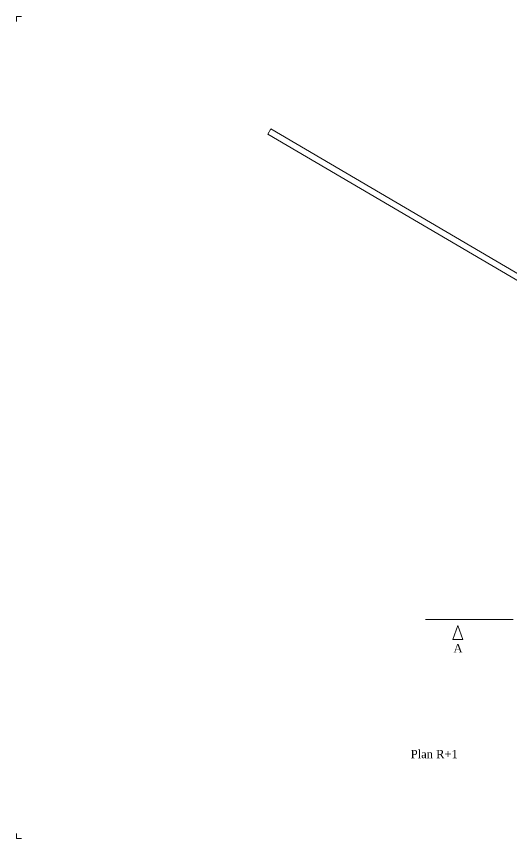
# Model space of a CAD drawing. Header units: millimetres. Extents: x -17502 to -16646, y 1856 to 2034.
# Drawn here: x -17495.8 to -17477.91, y 2004.43 to 2034.13 of the extents above; entities that cross this region are included whole.
import ezdxf

# ---------------------------------------------------------------- set-up
doc = ezdxf.new("R2010")
doc.units = ezdxf.units.MM
doc.linetypes.add('AXES', pattern=[50.8, 31.75, -6.35, 6.35, -6.35])
doc.layers.get('0').update_dxf_attribs({"lineweight": 9})
doc.layers.get('Defpoints').update_dxf_attribs({"lineweight": 9})
doc.styles.get("Standard").update_dxf_attribs({"font": 'times.ttf'})

msp = doc.modelspace()

# ---------------------------------------------------------------- linework, layer by layer
at = {"lineweight": 9}
msp.add_lwpolyline([(-17477.227, 2024.563), (-17486.605, 2030.066), (-17486.714, 2029.88), (-17477.227, 2024.313), (-17472.257, 2024.313), (-17472.007, 2024.313), (-17472.007, 2028.813)], dxfattribs=at)
at = {"color": 1, "linetype": 'AXES', "lineweight": 9, "ltscale": 0.1}
msp.add_lwpolyline([(-17481.026, 2012.34), (-17473.147, 2012.34), (-17473.147, 2013.417), (-17461.801, 2013.417)], dxfattribs=at)
at = {"lineweight": 9}
msp.add_lwpolyline([(-17480.037, 2011.623), (-17479.856, 2012.126), (-17479.675, 2011.623)], close=True, dxfattribs=at)
at = {"layer": 'Defpoints', "lineweight": 9}
for points in [[(-17495.8, 2033.942), (-17495.8, 2034.128), (-17495.614, 2034.128)], [(-17495.614, 2004.428), (-17495.8, 2004.428), (-17495.8, 2004.615)]]:
    msp.add_lwpolyline(points, dxfattribs=at)
for p in [(-17495.8, 2034.128), (-17495.8, 2004.428), (-17495.8, 2004.428), (-17495.8, 2004.428), (-17495.8, 2004.428)]:
    msp.add_point(p, dxfattribs=at)

# ---------------------------------------------------------------- texts
at = {"lineweight": 9, "char_height": 0.3, "width": 21.0239, "attachment_point": 1}
for s, insert in [('\\A1;A', (-17480.01, 2011.456)), ('\\A1;Plan R+1', (-17481.556, 2007.63))]:
    msp.add_mtext(s, dxfattribs=dict(at, insert=insert))

doc.saveas('drawing.dxf')
